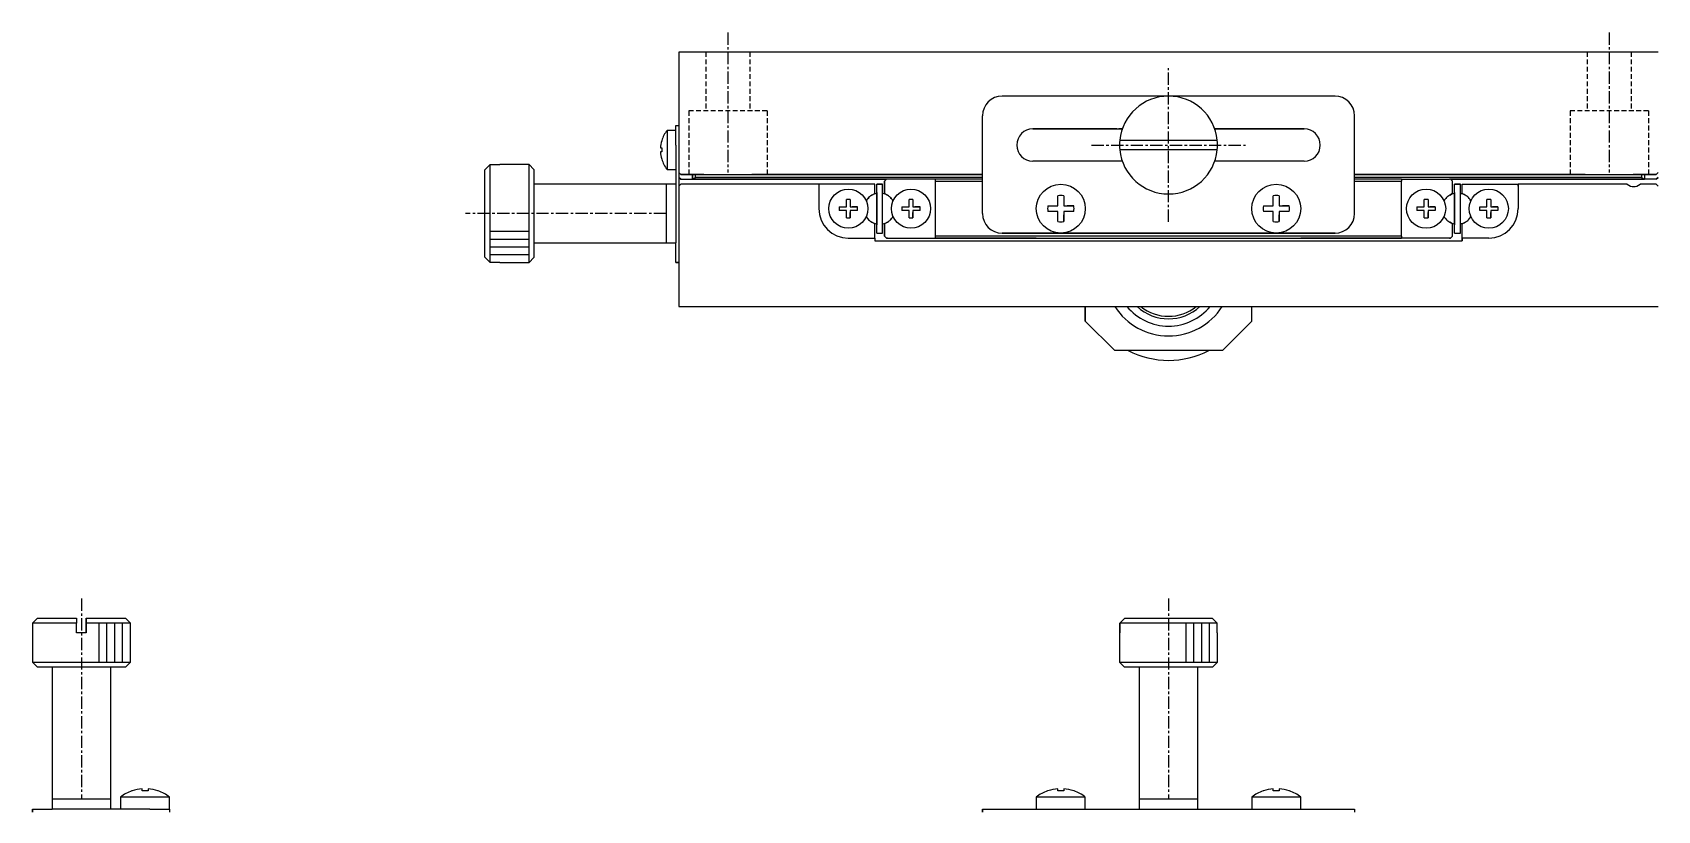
# Model space of a CAD drawing. Extents: x 349 to 905, y 78 to 441.
# Drawn here: x 355.5 to 521.5, y 361.7 to 441.2 of the extents above; entities that cross this region are included whole.
import ezdxf

# ---------------------------------------------------------------- set-up
doc = ezdxf.new("R2010")
doc.units = 0
doc.linetypes.add('CENTER', pattern=[2, 1.25, -0.25, 0.25, -0.25])
doc.linetypes.add('DASHED', pattern=[0.75, 0.5, -0.25])
doc.layers.get('0').update_dxf_attribs({"linetype": 'CONTINUOUS'})
doc.layers.add('CENTER', color=1, linetype='CENTER')

msp = doc.modelspace()

# ---------------------------------------------------------------- linework, layer by layer
at = {"color": 7, "linetype": 'CONTINUOUS'}
for p, q in [((521.55, 439.23), (421.55, 439.23)), ((421.55, 439.23), (421.55, 426.93)), ((471.55, 434.73), (454.55, 434.73)), ((488.55, 434.73), (471.55, 434.73)), ((421.25, 431.73), (421.55, 431.73)), ((421.25, 429.73), (421.25, 431.73)), ((421.25, 431.23), (421.25, 431.73)), ((452.55, 422.73), (452.55, 432.73)), ((452.55, 422.73), (452.55, 432.73)), ((490.55, 422.73), (490.55, 432.73)), ((419.8, 430.18), (419.8, 430.16)), ((419.8, 430.18), (419.8, 430.16)), ((421.25, 431.23), (420.35, 431.23)), ((420.35, 431.23), (420.35, 427.23)), ((466.26, 431.38), (457.7, 431.38)), ((457.7, 431.38), (466.83, 431.38)), ((466.83, 431.38), (466.49, 431.38)), ((466.58, 430.23), (476.53, 430.23)), ((467.08, 430.23), (476.02, 430.23)), ((485.4, 431.38), (476.27, 431.38)), ((476.27, 431.38), (485.4, 431.38)), ((419.66, 429.43), (419.8, 429.43)), ((419.8, 429.03), (419.66, 429.03)), ((419.8, 429.43), (419.8, 429.03)), ((419.8, 428.3), (419.8, 428.28)), ((419.8, 428.3), (419.8, 428.28)), ((421.25, 429.73), (421.25, 419.73)), ((476.53, 429.23), (466.58, 429.23)), ((401.75, 427.2), (402.25, 427.71)), ((401.75, 418.26), (401.75, 427.2)), ((403.25, 427.71), (402.25, 427.71)), ((402.25, 427.71), (402.25, 417.76)), ((406.25, 427.73), (403.25, 427.73)), ((403.25, 427.73), (403.25, 427.71)), ((406.75, 427.23), (406.25, 427.73)), ((406.25, 417.73), (406.25, 427.73)), ((406.75, 427.23), (406.75, 418.23)), ((420.35, 427.23), (421.25, 427.23)), ((421.25, 427.23), (421.25, 425.73)), ((421.75, 426.73), (421.55, 426.93)), ((421.55, 426.93), (421.75, 426.73)), ((421.55, 426.93), (421.55, 426.43)), ((421.55, 426.93), (421.55, 425.53)), ((424.1, 426.73), (421.75, 426.73)), ((421.75, 426.73), (421.85, 426.73)), ((421.85, 426.73), (452.55, 426.73)), ((422.95, 426.73), (422.95, 426.23)), ((422.95, 426.23), (422.95, 426.73)), ((423.25, 426.43), (423.25, 426.73)), ((424.1, 426.73), (429, 426.73)), ((452.55, 426.73), (429, 426.73)), ((466.83, 428.08), (457.7, 428.08)), ((485.4, 428.08), (476.27, 428.08)), ((514.1, 426.73), (490.55, 426.73)), ((490.55, 426.73), (521.25, 426.73)), ((514.1, 426.73), (519, 426.73)), ((521.35, 426.73), (519, 426.73)), ((519.85, 426.73), (519.85, 426.43)), ((520.15, 426.73), (520.15, 426.23)), ((521.25, 426.73), (521.35, 426.73)), ((521.55, 426.93), (521.35, 426.73)), ((420.25, 425.73), (406.75, 425.73)), ((421.25, 425.73), (420.25, 425.73)), ((420.25, 425.73), (420.25, 422.73)), ((420.25, 425.73), (420.25, 422.73)), ((421.75, 426.23), (421.55, 426.43)), ((421.55, 426.43), (421.75, 426.23)), ((421.75, 425.73), (421.55, 425.53)), ((421.55, 425.53), (421.55, 413.23)), ((421.75, 426.23), (422.95, 426.23)), ((421.75, 426.23), (422.95, 426.23)), ((421.85, 425.73), (421.75, 425.73)), ((435.85, 425.73), (421.85, 425.73)), ((423.05, 426.23), (422.95, 426.23)), ((422.95, 426.23), (423.05, 426.23)), ((423.25, 426.43), (423.05, 426.23)), ((426.55, 426.23), (423.05, 426.23)), ((423.05, 426.23), (442.75, 426.23)), ((452.55, 426.43), (423.25, 426.43)), ((442.75, 426.23), (426.55, 426.23)), ((426.55, 426.23), (430.55, 426.23)), ((426.55, 426.23), (430.55, 426.23)), ((442.75, 426.23), (430.55, 426.23)), ((430.55, 426.23), (442.75, 426.23)), ((441.55, 425.73), (435.85, 425.73)), ((435.85, 425.73), (435.85, 425.53)), ((435.85, 425.53), (435.85, 423.23)), ((441.55, 424.78), (441.55, 425.73)), ((441.75, 420.73), (441.75, 425.73)), ((441.75, 424.79), (441.75, 425.73)), ((441.75, 425.73), (442.35, 425.73)), ((442.35, 425.73), (441.75, 425.73)), ((441.75, 424.88), (441.75, 424.79)), ((441.75, 424.88), (441.75, 424.79)), ((441.75, 424.88), (441.75, 424.79)), ((441.75, 424.88), (441.75, 424.79)), ((441.75, 424.88), (441.75, 424.79)), ((441.75, 424.88), (441.75, 424.79)), ((441.75, 424.88), (441.75, 424.79)), ((441.75, 424.88), (441.75, 424.79)), ((441.75, 424.88), (441.75, 424.79)), ((441.75, 424.88), (441.75, 424.79)), ((441.75, 424.88), (441.75, 424.79)), ((441.75, 424.88), (441.75, 424.79)), ((441.75, 424.88), (441.75, 424.79)), ((441.75, 424.88), (441.75, 424.79)), ((441.75, 424.88), (441.75, 424.79)), ((441.75, 424.88), (441.75, 424.79)), ((441.75, 424.88), (441.75, 424.79)), ((441.75, 424.88), (441.75, 424.79)), ((441.75, 424.88), (441.75, 424.79)), ((441.75, 424.88), (441.75, 424.79)), ((441.75, 424.88), (441.75, 424.79)), ((441.75, 424.88), (441.75, 424.79)), ((441.75, 424.88), (441.75, 424.79)), ((441.75, 424.88), (441.75, 424.79)), ((441.75, 424.88), (441.75, 424.79)), ((441.75, 424.88), (441.75, 424.79)), ((441.75, 424.88), (441.75, 424.79)), ((441.75, 424.88), (441.75, 424.79)), ((441.75, 424.88), (441.75, 424.79)), ((441.75, 424.88), (441.75, 424.79)), ((441.75, 424.88), (441.75, 424.79)), ((441.75, 424.88), (441.75, 424.79)), ((441.75, 424.88), (441.75, 424.79)), ((441.75, 424.88), (441.75, 424.79)), ((441.75, 424.88), (441.75, 424.79)), ((441.75, 424.88), (441.75, 424.79)), ((441.75, 424.88), (441.75, 424.79)), ((441.75, 424.88), (441.75, 424.79)), ((441.75, 424.88), (441.75, 424.79)), ((441.75, 424.88), (441.75, 424.79)), ((441.75, 424.88), (441.75, 424.79)), ((441.75, 424.88), (441.75, 421.58)), ((442.35, 420.73), (442.35, 425.73)), ((442.55, 426.03), (442.75, 426.23)), ((442.55, 424.78), (442.55, 426.03)), ((442.55, 426.03), (442.55, 424.78)), ((442.85, 426.23), (442.75, 426.23)), ((447.75, 426.23), (442.85, 426.23)), ((452.55, 426.23), (447.75, 426.23)), ((447.75, 420.23), (447.75, 426.23)), ((447.75, 426.03), (447.75, 426.23)), ((447.75, 426.03), (452.55, 426.03)), ((447.75, 420.43), (447.75, 426.03)), ((519.85, 426.43), (490.55, 426.43)), ((495.35, 426.23), (490.55, 426.23)), ((490.55, 426.03), (495.35, 426.03)), ((495.35, 426.23), (500.25, 426.23)), ((495.35, 426.23), (495.35, 426.03)), ((495.35, 420.43), (495.35, 426.03)), ((500.35, 426.23), (500.25, 426.23)), ((520.05, 426.23), (500.35, 426.23)), ((500.35, 426.23), (520.05, 426.23)), ((500.35, 426.23), (500.55, 426.03)), ((500.55, 424.78), (500.55, 426.03)), ((500.75, 424.79), (500.75, 425.73)), ((500.75, 420.73), (500.75, 425.73)), ((500.75, 425.73), (501.35, 425.73)), ((501.35, 425.73), (500.75, 425.73)), ((500.75, 424.88), (500.75, 424.79)), ((500.75, 424.88), (500.75, 424.79)), ((500.75, 424.88), (500.75, 424.79)), ((500.75, 424.88), (500.75, 424.79)), ((500.75, 424.88), (500.75, 424.79)), ((500.75, 424.88), (500.75, 424.79)), ((500.75, 424.88), (500.75, 424.79)), ((500.75, 424.88), (500.75, 424.79)), ((500.75, 424.88), (500.75, 424.79)), ((500.75, 424.88), (500.75, 424.79)), ((500.75, 424.88), (500.75, 424.79)), ((500.75, 424.88), (500.75, 424.79)), ((500.75, 424.88), (500.75, 424.79)), ((500.75, 424.88), (500.75, 424.79)), ((500.75, 424.88), (500.75, 424.79)), ((500.75, 424.88), (500.75, 424.79)), ((500.75, 424.88), (500.75, 424.79)), ((500.75, 424.88), (500.75, 424.79)), ((500.75, 424.88), (500.75, 424.79)), ((500.75, 424.88), (500.75, 424.79)), ((500.75, 424.88), (500.75, 424.79)), ((500.75, 424.88), (500.75, 424.79)), ((500.75, 424.88), (500.75, 424.79)), ((500.75, 424.88), (500.75, 424.79)), ((500.75, 424.88), (500.75, 424.79)), ((500.75, 424.88), (500.75, 424.79)), ((500.75, 424.88), (500.75, 424.79)), ((500.75, 424.88), (500.75, 424.79)), ((500.75, 424.88), (500.75, 424.79)), ((500.75, 424.88), (500.75, 424.79)), ((500.75, 424.88), (500.75, 424.79)), ((500.75, 424.88), (500.75, 424.79)), ((500.75, 424.88), (500.75, 424.79)), ((500.75, 424.88), (500.75, 424.79)), ((500.75, 424.88), (500.75, 424.79)), ((500.75, 424.88), (500.75, 424.79)), ((500.75, 424.88), (500.75, 424.79)), ((500.75, 424.88), (500.75, 424.79)), ((500.75, 424.88), (500.75, 424.79)), ((500.75, 424.88), (500.75, 424.79)), ((500.75, 424.88), (500.75, 424.79)), ((500.75, 424.88), (500.75, 421.58)), ((501.35, 420.73), (501.35, 425.73)), ((501.55, 424.78), (501.55, 425.73)), ((501.55, 425.73), (507.25, 425.73)), ((501.55, 424.78), (501.55, 425.73)), ((518.39, 425.73), (507.25, 425.73)), ((507.25, 425.73), (507.25, 423.23)), ((507.25, 425.53), (507.25, 425.73)), ((507.25, 425.53), (507.25, 423.23)), ((518.39, 425.73), (518.74, 425.53)), ((519.36, 425.53), (519.71, 425.73)), ((521.25, 425.73), (519.71, 425.73)), ((520.05, 426.23), (519.85, 426.43)), ((520.15, 426.23), (520.05, 426.23)), ((520.05, 426.23), (520.15, 426.23)), ((521.35, 426.23), (520.15, 426.23)), ((521.35, 426.23), (520.15, 426.23)), ((521.35, 425.73), (521.25, 425.73)), ((521.55, 426.43), (521.35, 426.23)), ((521.35, 426.23), (521.55, 426.43)), ((521.55, 425.53), (521.35, 425.73)), ((421.25, 424.38), (421.25, 421.08)), ((437.92, 423.43), (438.47, 423.43)), ((437.92, 423.43), (438.65, 423.43)), ((438.65, 423.43), (438.65, 424.16)), ((439.05, 424.16), (439.05, 423.62)), ((439.05, 424.16), (439.05, 423.43)), ((439.05, 423.43), (439.78, 423.43)), ((439.78, 423.43), (439.24, 423.43)), ((441.26, 424.61), (441.55, 424.78)), ((441.26, 424.61), (441.55, 424.78)), ((442.85, 424.61), (442.55, 424.78)), ((442.55, 424.78), (442.85, 424.61)), ((444.32, 423.43), (444.87, 423.43)), ((444.32, 423.43), (445.05, 423.43)), ((445.05, 423.43), (445.05, 424.16)), ((445.45, 424.16), (445.45, 423.62)), ((445.45, 424.16), (445.45, 423.43)), ((445.45, 423.43), (446.18, 423.43)), ((446.18, 423.43), (445.64, 423.43)), ((459.24, 423.53), (459.91, 423.53)), ((459.24, 423.53), (460.25, 423.53)), ((460.25, 423.53), (460.25, 424.55)), ((460.85, 424.55), (460.85, 423.87)), ((460.85, 424.55), (460.85, 423.53)), ((460.85, 423.53), (461.87, 423.53)), ((461.87, 423.53), (461.19, 423.53)), ((481.24, 423.53), (481.91, 423.53)), ((481.24, 423.53), (482.25, 423.53)), ((482.25, 423.53), (482.25, 424.55)), ((482.85, 424.55), (482.85, 423.87)), ((482.85, 424.55), (482.85, 423.53)), ((482.85, 423.53), (483.87, 423.53)), ((483.87, 423.53), (483.19, 423.53)), ((496.92, 423.43), (497.47, 423.43)), ((496.92, 423.43), (497.65, 423.43)), ((497.65, 423.43), (497.65, 424.16)), ((498.05, 424.16), (498.05, 423.62)), ((498.05, 424.16), (498.05, 423.43)), ((498.05, 423.43), (498.78, 423.43)), ((498.78, 423.43), (498.24, 423.43)), ((500.55, 424.78), (500.26, 424.61)), ((500.26, 424.61), (500.55, 424.78)), ((501.85, 424.61), (501.55, 424.78)), ((501.85, 424.61), (501.55, 424.78)), ((503.32, 423.43), (503.87, 423.43)), ((503.32, 423.43), (504.05, 423.43)), ((504.05, 423.43), (504.05, 424.16)), ((504.45, 424.16), (504.45, 423.62)), ((504.45, 424.16), (504.45, 423.43)), ((504.45, 423.43), (505.18, 423.43)), ((505.18, 423.43), (504.64, 423.43)), ((420.25, 422.73), (420.25, 419.73)), ((420.25, 422.73), (420.25, 419.73)), ((438.65, 423.03), (437.92, 423.03)), ((438.65, 422.3), (438.65, 423.03)), ((439.05, 423.03), (439.05, 422.3)), ((439.78, 423.03), (439.05, 423.03)), ((439.05, 422.3), (439.05, 422.85)), ((441.55, 421.69), (441.26, 421.86)), ((441.55, 420.23), (441.55, 421.69)), ((441.75, 421.67), (441.75, 421.58)), ((441.75, 421.67), (441.75, 421.58)), ((441.75, 421.67), (441.75, 421.58)), ((441.75, 421.67), (441.75, 421.58)), ((441.75, 421.67), (441.75, 421.58)), ((441.75, 421.67), (441.75, 421.58)), ((441.75, 421.67), (441.75, 421.58)), ((441.75, 421.67), (441.75, 421.58)), ((441.75, 421.67), (441.75, 421.58)), ((441.75, 421.67), (441.75, 421.58)), ((441.75, 421.67), (441.75, 421.58)), ((441.75, 421.67), (441.75, 421.58)), ((441.75, 421.67), (441.75, 421.58)), ((441.75, 421.67), (441.75, 421.58)), ((441.75, 421.67), (441.75, 421.58)), ((441.75, 421.67), (441.75, 421.58)), ((441.75, 421.67), (441.75, 421.58)), ((441.75, 421.67), (441.75, 421.58)), ((441.75, 421.67), (441.75, 421.58)), ((441.75, 421.67), (441.75, 421.58)), ((441.75, 420.73), (441.75, 421.67)), ((441.75, 421.67), (441.75, 421.58)), ((441.75, 421.67), (441.75, 421.58)), ((441.75, 421.67), (441.75, 421.58)), ((441.75, 421.67), (441.75, 421.58)), ((441.75, 421.67), (441.75, 421.58)), ((441.75, 421.67), (441.75, 421.58)), ((441.75, 421.67), (441.75, 421.58)), ((441.75, 421.67), (441.75, 421.58)), ((441.75, 421.67), (441.75, 421.58)), ((441.75, 421.67), (441.75, 421.58)), ((441.75, 421.67), (441.75, 421.58)), ((441.75, 421.67), (441.75, 421.58)), ((441.75, 421.67), (441.75, 421.58)), ((441.75, 421.67), (441.75, 421.58)), ((441.75, 421.67), (441.75, 421.58)), ((441.75, 421.67), (441.75, 421.58)), ((441.75, 421.67), (441.75, 421.58)), ((441.75, 421.67), (441.75, 421.58)), ((441.75, 421.67), (441.75, 421.58)), ((442.85, 421.86), (442.55, 421.69)), ((442.55, 420.43), (442.55, 421.69)), ((442.55, 421.69), (442.55, 420.43)), ((445.05, 423.03), (444.32, 423.03)), ((445.05, 422.3), (445.05, 423.03)), ((445.45, 423.03), (445.45, 422.3)), ((446.18, 423.03), (445.45, 423.03)), ((445.45, 422.3), (445.45, 422.85)), ((460.25, 422.93), (459.24, 422.93)), ((460.25, 421.92), (460.25, 422.93)), ((460.85, 422.93), (460.85, 421.92)), ((461.87, 422.93), (460.85, 422.93)), ((460.85, 421.92), (460.85, 422.59)), ((482.25, 422.93), (481.24, 422.93)), ((482.25, 421.92), (482.25, 422.93)), ((482.85, 422.93), (482.85, 421.92)), ((483.87, 422.93), (482.85, 422.93)), ((482.85, 421.92), (482.85, 422.59)), ((497.65, 423.03), (496.92, 423.03)), ((497.65, 422.3), (497.65, 423.03)), ((498.05, 423.03), (498.05, 422.3)), ((498.78, 423.03), (498.05, 423.03)), ((498.05, 422.3), (498.05, 422.85)), ((500.55, 421.69), (500.26, 421.86)), ((500.55, 420.43), (500.55, 421.69)), ((500.75, 421.67), (500.75, 421.58)), ((500.75, 421.67), (500.75, 421.58)), ((500.75, 421.67), (500.75, 421.58)), ((500.75, 421.67), (500.75, 421.58)), ((500.75, 421.67), (500.75, 421.58)), ((500.75, 421.67), (500.75, 421.58)), ((500.75, 421.67), (500.75, 421.58)), ((500.75, 421.67), (500.75, 421.58)), ((500.75, 421.67), (500.75, 421.58)), ((500.75, 421.67), (500.75, 421.58)), ((500.75, 421.67), (500.75, 421.58)), ((500.75, 421.67), (500.75, 421.58)), ((500.75, 421.67), (500.75, 421.58)), ((500.75, 421.67), (500.75, 421.58)), ((500.75, 421.67), (500.75, 421.58)), ((500.75, 421.67), (500.75, 421.58)), ((500.75, 420.73), (500.75, 421.67)), ((500.75, 421.67), (500.75, 421.58)), ((500.75, 421.67), (500.75, 421.58)), ((500.75, 421.67), (500.75, 421.58)), ((500.75, 421.67), (500.75, 421.58)), ((500.75, 421.67), (500.75, 421.58)), ((500.75, 421.67), (500.75, 421.58)), ((500.75, 421.67), (500.75, 421.58)), ((500.75, 421.67), (500.75, 421.58)), ((500.75, 421.67), (500.75, 421.58)), ((500.75, 421.67), (500.75, 421.58)), ((500.75, 421.67), (500.75, 421.58)), ((500.75, 421.67), (500.75, 421.58)), ((500.75, 421.67), (500.75, 421.58)), ((500.75, 421.67), (500.75, 421.58)), ((500.75, 421.67), (500.75, 421.58)), ((501.55, 421.69), (501.85, 421.86)), ((501.55, 420.23), (501.55, 421.69)), ((501.55, 420.23), (501.55, 421.69)), ((504.05, 423.03), (503.32, 423.03)), ((504.05, 422.3), (504.05, 423.03)), ((504.45, 423.03), (504.45, 422.3)), ((505.18, 423.03), (504.45, 423.03)), ((504.45, 422.3), (504.45, 422.85)), ((438.85, 420.23), (441.55, 420.23)), ((441.55, 420.23), (441.55, 419.93)), ((441.55, 419.93), (501.55, 419.93)), ((441.75, 420.73), (442.35, 420.73)), ((442.75, 420.23), (442.55, 420.43)), ((442.75, 420.23), (442.55, 420.43)), ((442.75, 420.23), (442.85, 420.23)), ((442.85, 420.23), (442.75, 420.23)), ((442.85, 420.23), (447.75, 420.23)), ((442.85, 420.23), (447.75, 420.23)), ((495.35, 420.43), (447.75, 420.43)), ((447.75, 420.23), (447.75, 420.43)), ((458.05, 420.23), (447.75, 420.23)), ((447.75, 420.23), (495.35, 420.23)), ((452.3, 420.23), (458.05, 420.23)), ((452.3, 420.23), (458.05, 420.23)), ((452.3, 420.23), (458.05, 420.23)), ((452.3, 420.23), (458.05, 420.23)), ((460.55, 420.73), (454.55, 420.73)), ((454.55, 420.73), (460.55, 420.73)), ((482.55, 420.73), (460.55, 420.73)), ((460.55, 420.73), (482.55, 420.73)), ((488.55, 420.73), (482.55, 420.73)), ((482.55, 420.73), (488.55, 420.73)), ((485.05, 420.23), (490.8, 420.23)), ((485.05, 420.23), (490.8, 420.23)), ((485.05, 420.23), (490.8, 420.23)), ((485.05, 420.23), (490.8, 420.23)), ((495.35, 420.23), (485.05, 420.23)), ((495.35, 420.43), (495.35, 420.23)), ((500.25, 420.23), (495.35, 420.23)), ((500.25, 420.23), (495.35, 420.23)), ((500.35, 420.23), (500.25, 420.23)), ((500.25, 420.23), (500.35, 420.23)), ((500.55, 420.43), (500.35, 420.23)), ((500.35, 420.23), (500.55, 420.43)), ((500.75, 420.73), (501.35, 420.73)), ((501.55, 420.23), (501.55, 419.93)), ((504.25, 420.23), (501.55, 420.23)), ((501.55, 419.93), (501.55, 420.23)), ((402.25, 417.76), (401.75, 418.26)), ((406.25, 417.73), (406.75, 418.23)), ((406.75, 419.73), (420.25, 419.73)), ((420.25, 419.73), (421.25, 419.73)), ((421.25, 417.73), (421.25, 419.73)), ((421.25, 417.73), (421.25, 419.73)), ((402.25, 417.76), (403.25, 417.76)), ((403.25, 417.76), (403.25, 417.73)), ((403.25, 417.73), (406.25, 417.73)), ((421.25, 417.73), (421.55, 417.73)), ((421.55, 417.73), (421.25, 417.73)), ((421.55, 413.23), (521.55, 413.23)), ((463.05, 411.73), (463.05, 413.23)), ((463.05, 413.23), (463.05, 411.73)), ((480.05, 411.73), (480.05, 413.23)), ((466.05, 408.73), (463.05, 411.73)), ((463.05, 411.73), (466.05, 408.73)), ((480.05, 411.73), (477.05, 408.73)), ((477.05, 408.73), (480.05, 411.73)), ((477.05, 408.73), (466.05, 408.73)), ((477.05, 408.73), (466.05, 408.73)), ((356.04, 381.38), (355.54, 380.88)), ((355.54, 380.88), (355.54, 376.88)), ((360.04, 380.88), (355.54, 380.88)), ((356.04, 381.38), (360.04, 381.38)), ((356.04, 381.38), (360.04, 381.38)), ((360.04, 381.38), (360.04, 381.38)), ((360.04, 381.38), (360.04, 380.88)), ((360.04, 379.88), (360.04, 380.88)), ((361.04, 381.38), (361.04, 381.38)), ((361.04, 381.38), (361.04, 380.88)), ((361.04, 381.38), (365.04, 381.38)), ((361.04, 380.88), (361.04, 381.38)), ((361.04, 381.38), (365.04, 381.38)), ((361.04, 379.88), (361.04, 380.88)), ((361.04, 380.88), (361.04, 379.88)), ((365.54, 380.88), (361.04, 380.88)), ((365.54, 380.88), (365.04, 381.38)), ((365.54, 376.88), (365.54, 380.88)), ((466.58, 380.88), (467.08, 381.38)), ((466.58, 379.88), (466.58, 380.88)), ((476.53, 380.88), (466.58, 380.88)), ((466.58, 380.88), (466.58, 379.88)), ((467.08, 381.38), (476.02, 381.38)), ((476.02, 381.38), (476.53, 380.88)), ((476.53, 379.88), (476.53, 380.88)), ((361.04, 379.88), (360.04, 379.88)), ((361.04, 379.88), (360.04, 379.88)), ((361.04, 379.88), (361.04, 379.88)), ((466.55, 379.88), (466.55, 376.88)), ((466.58, 379.88), (466.55, 379.88)), ((476.55, 379.88), (476.53, 379.88)), ((476.55, 376.88), (476.55, 379.88)), ((355.54, 376.88), (356.04, 376.38)), ((355.54, 376.88), (365.54, 376.88)), ((365.04, 376.38), (365.54, 376.88)), ((466.55, 376.88), (467.05, 376.38)), ((466.55, 376.88), (476.55, 376.88)), ((476.05, 376.38), (476.55, 376.88)), ((365.04, 376.38), (356.04, 376.38)), ((357.54, 376.38), (357.54, 362.88)), ((363.54, 362.88), (363.54, 376.38)), ((476.05, 376.38), (467.05, 376.38)), ((468.55, 376.38), (467.05, 376.38)), ((468.55, 376.38), (468.55, 362.88)), ((474.55, 376.38), (468.55, 376.38)), ((474.55, 376.38), (468.55, 376.38)), ((474.55, 362.88), (474.55, 376.38)), ((476.05, 376.38), (474.55, 376.38)), ((365.73, 363.75), (365.69, 363.75)), ((365.73, 363.75), (365.69, 363.75)), ((366.74, 363.75), (366.74, 363.96)), ((367.34, 363.75), (366.74, 363.75)), ((367.34, 363.96), (367.34, 363.75)), ((368.39, 363.75), (368.36, 363.75)), ((368.39, 363.75), (368.36, 363.75)), ((459.24, 363.75), (459.2, 363.75)), ((459.24, 363.75), (459.2, 363.75)), ((460.25, 363.75), (460.25, 363.96)), ((460.85, 363.75), (460.25, 363.75)), ((460.85, 363.96), (460.85, 363.75)), ((461.9, 363.75), (461.87, 363.75)), ((461.9, 363.75), (461.87, 363.75)), ((481.24, 363.75), (481.2, 363.75)), ((481.24, 363.75), (481.2, 363.75)), ((482.25, 363.75), (482.25, 363.96)), ((482.85, 363.75), (482.25, 363.75)), ((482.85, 363.96), (482.85, 363.75)), ((483.9, 363.75), (483.87, 363.75)), ((483.9, 363.75), (483.87, 363.75)), ((355.54, 361.88), (355.54, 361.58)), ((355.54, 361.88), (357.54, 361.88)), ((355.54, 361.58), (355.54, 361.88)), ((357.54, 362.88), (357.54, 361.88)), ((363.54, 362.88), (357.54, 362.88)), ((363.54, 362.88), (357.54, 362.88)), ((367.54, 361.88), (357.54, 361.88)), ((363.54, 361.88), (363.54, 362.88)), ((364.54, 363.11), (364.54, 361.88)), ((369.54, 363.11), (364.54, 363.11)), ((367.54, 361.88), (369.54, 361.88)), ((369.54, 361.88), (369.54, 363.11)), ((369.54, 361.88), (369.54, 361.58)), ((452.55, 361.88), (452.55, 361.58)), ((452.55, 361.88), (454.55, 361.88)), ((452.55, 361.58), (452.55, 361.88)), ((454.55, 361.88), (460.55, 361.88)), ((458.05, 363.11), (458.05, 361.88)), ((463.05, 363.11), (458.05, 363.11)), ((460.55, 361.88), (482.55, 361.88)), ((463.05, 361.88), (463.05, 363.11)), ((468.55, 362.88), (468.55, 361.88)), ((471.55, 362.88), (468.55, 362.88)), ((471.55, 362.88), (468.55, 362.88)), ((474.55, 362.88), (471.55, 362.88)), ((474.55, 362.88), (471.55, 362.88)), ((474.55, 361.88), (474.55, 362.88)), ((480.05, 363.11), (480.05, 361.88)), ((485.05, 363.11), (480.05, 363.11)), ((482.55, 361.88), (488.55, 361.88)), ((485.05, 361.88), (485.05, 363.11)), ((488.55, 361.88), (490.55, 361.88)), ((490.55, 361.88), (490.55, 361.58))]:
    msp.add_line(p, q, dxfattribs=at)
at = {"color": 3, "linetype": 'DASHED'}
for p, q in [((424.3, 439.23), (424.3, 433.23)), ((428.8, 439.23), (428.8, 433.23)), ((514.3, 439.23), (514.3, 433.23)), ((518.8, 439.23), (518.8, 433.23)), ((422.55, 433.23), (422.55, 426.73)), ((430.55, 433.23), (422.55, 433.23)), ((430.55, 433.23), (430.55, 426.73)), ((512.55, 433.23), (512.55, 426.73)), ((520.55, 433.23), (512.55, 433.23)), ((520.55, 433.23), (520.55, 426.73))]:
    msp.add_line(p, q, dxfattribs=at)
at = {"color": 3, "linetype": 'CONTINUOUS'}
for p, q in [((402.25, 420.93), (406.25, 420.93)), ((402.25, 420.13), (406.25, 420.13)), ((402.25, 419.33), (406.25, 419.33)), ((402.25, 418.53), (406.25, 418.53)), ((362.34, 376.88), (362.34, 380.88)), ((363.14, 376.88), (363.14, 380.88)), ((363.94, 376.88), (363.94, 380.88)), ((364.74, 376.88), (364.74, 380.88)), ((473.35, 376.88), (473.35, 380.88)), ((474.15, 376.88), (474.15, 380.88)), ((474.95, 376.88), (474.95, 380.88)), ((475.75, 376.88), (475.75, 380.88))]:
    msp.add_line(p, q, dxfattribs=at)
at = {"color": 7, "linetype": 'CONTINUOUS'}
for centre, radius in [((438.85, 423.23), 2), ((445.25, 423.23), 2), ((460.55, 423.23), 2.5), ((482.55, 423.23), 2.5), ((497.85, 423.23), 2), ((504.25, 423.23), 2)]:
    msp.add_circle(centre, radius, dxfattribs=at)
for centre, radius, start, end in [((454.55, 432.73), 2, 90, 180), ((471.55, 429.73), 5, 5.7435, 174.2652), ((488.55, 432.73), 2, 0, 90), ((422.85, 429.23), 3.19, 163.0947, 176.4097), ((422.85, 429.23), 3.2, 141.3178, 162.73), ((457.7, 429.73), 1.65, 90, 270), ((471.55, 429.73), 5, 174.2652, 185.7435), ((471.55, 429.73), 5, 354.2652, 5.7435), ((485.4, 429.73), 1.65, 270, 90), ((422.85, 429.23), 3.19, 183.5903, 196.9053), ((422.85, 429.23), 3.2, 197.27, 218.6822), ((471.55, 429.73), 5, 185.7435, 354.2652), ((519.05, 426.48), 1, 251.8051, 288.1949), ((438.85, 423.23), 3, 180, 270), ((438.85, 423.23), 0.95, 167.8468, 192.1532), ((438.85, 423.23), 0.95, 77.8468, 102.1532), ((438.85, 423.23), 0.95, 347.8468, 12.1532), ((442.05, 423.23), 1.59, 135, 149.5668), ((442.17, 423.12), 1.75, 135, 148.1185), ((442.05, 423.23), 1.59, 120, 135), ((442.05, 423.23), 1.59, 100.8932, 120), ((442.05, 423.23), 1.59, 60, 79.107), ((442.05, 423.23), 1.59, 59.7392, 60), ((442.05, 423.23), 1.59, 45, 59.7392), ((442.05, 423.23), 1.59, 30.4333, 44.9998), ((441.94, 423.12), 1.75, 31.8815, 45), ((445.25, 423.23), 0.95, 167.8468, 192.1532), ((445.25, 423.23), 0.95, 77.8468, 102.1532), ((445.25, 423.23), 0.95, 347.8468, 12.1532), ((460.55, 423.23), 1.35, 167.1604, 192.8396), ((460.55, 423.23), 1.35, 77.1604, 102.8396), ((460.55, 423.23), 1.35, 347.1604, 12.8396), ((482.55, 423.23), 1.35, 167.1604, 192.8396), ((482.55, 423.23), 1.35, 77.1604, 102.8396), ((482.55, 423.23), 1.35, 347.1604, 12.8396), ((497.85, 423.23), 0.95, 167.8468, 192.1532), ((497.85, 423.23), 0.95, 77.8468, 102.1532), ((497.85, 423.23), 0.95, 347.8468, 12.1532), ((501.05, 423.23), 1.59, 134.9998, 149.5668), ((501.17, 423.12), 1.75, 135, 148.1185), ((501.05, 423.23), 1.59, 120.2608, 135), ((501.05, 423.23), 1.59, 120, 120.2608), ((501.05, 423.23), 1.59, 100.8932, 120), ((501.05, 423.23), 1.59, 60, 79.107), ((501.05, 423.23), 1.59, 45, 60), ((501.05, 423.23), 1.59, 30.4333, 44.9998), ((500.94, 423.12), 1.75, 31.8815, 45), ((504.25, 423.23), 0.95, 167.8468, 192.1532), ((504.25, 423.23), 0.95, 77.8468, 102.1532), ((504.25, 423.23), 3, 270, 0), ((504.25, 423.23), 0.95, 347.8468, 12.1532), ((438.85, 423.23), 0.95, 257.8468, 282.1532), ((442.05, 423.23), 1.59, 210.4332, 225.0002), ((442.17, 423.35), 1.75, 211.8815, 225), ((442.05, 423.23), 1.59, 225, 240), ((442.05, 423.23), 1.59, 240, 259.1068), ((442.05, 423.23), 1.59, 280.893, 300.2608), ((442.05, 423.23), 1.59, 300.2608, 315), ((442.05, 423.23), 1.59, 300, 300.2608), ((442.05, 423.23), 1.59, 315, 329.5667), ((441.94, 423.35), 1.75, 315, 328.1185), ((445.25, 423.23), 0.95, 257.8468, 282.1532), ((454.55, 422.73), 2, 180, 270), ((460.55, 423.23), 1.35, 257.1604, 282.8396), ((482.55, 423.23), 1.35, 257.1604, 282.8396), ((488.55, 422.73), 2, 270, 0), ((497.85, 423.23), 0.95, 257.8468, 282.1532), ((501.05, 423.23), 1.59, 210.4332, 225.0002), ((501.17, 423.35), 1.75, 211.8815, 225), ((501.05, 423.23), 1.59, 225, 239.7392), ((501.05, 423.23), 1.59, 239.7392, 240), ((501.05, 423.23), 1.59, 240, 259.1068), ((501.05, 423.23), 1.59, 280.8931, 300), ((501.05, 423.23), 1.59, 300, 315), ((501.05, 423.23), 1.59, 315, 329.5667), ((500.94, 423.35), 1.75, 315, 328.1185), ((504.25, 423.23), 0.95, 257.8468, 282.1532), ((471.55, 416.73), 6.5, 212.579, 327.421), ((471.55, 416.73), 5.5, 219.5212, 320.4788), ((471.55, 416.73), 4.75, 227.4631, 312.5369), ((471.55, 416.73), 9, 242.734, 297.266), ((367.04, 359.98), 4, 109.7246, 128.6822), ((367.04, 359.98), 3.99, 94.3134, 109.2682), ((367.04, 359.98), 3.99, 70.7318, 85.6866), ((367.04, 359.98), 4, 51.3178, 70.2754), ((460.55, 359.98), 4, 109.7246, 128.6822), ((460.55, 359.98), 3.99, 94.3134, 109.2682), ((460.55, 359.98), 3.99, 70.7318, 85.6866), ((460.55, 359.98), 4, 51.3178, 70.2754), ((482.55, 359.98), 4, 109.7246, 128.6822), ((482.55, 359.98), 3.99, 94.3134, 109.2682), ((482.55, 359.98), 3.99, 70.7318, 85.6866), ((482.55, 359.98), 4, 51.3178, 70.2754)]:
    msp.add_arc(centre, radius, start, end, dxfattribs=at)
at = {"color": 3, "linetype": 'CONTINUOUS'}
msp.add_arc((471.55, 416.73), 4.5, 231.0576, 308.9424, dxfattribs=at)
at = {"layer": 'CENTER', "color": 1, "linetype": 'CENTER'}
for p, q in [((426.55, 441.23), (426.55, 426.93)), ((516.55, 441.23), (516.55, 426.93)), ((471.55, 421.88), (471.55, 437.59)), ((463.69, 429.73), (479.41, 429.73)), ((420.25, 422.73), (399.75, 422.73)), ((360.54, 383.38), (360.54, 362.88)), ((471.55, 383.38), (471.55, 362.88))]:
    msp.add_line(p, q, dxfattribs=at)

doc.saveas('drawing.dxf')
